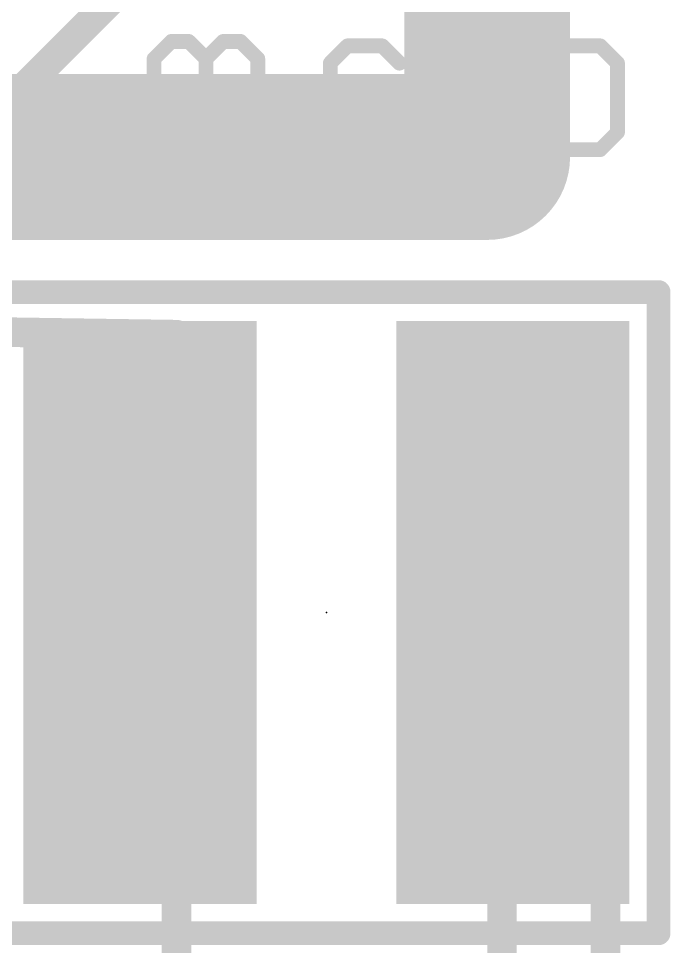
# Model space of a CAD drawing. Extents: x -19.2 to 43.5, y -13.4 to 37.9.
# Drawn here: x 21.38 to 26.97, y 11.26 to 19.22 of the extents above; entities that cross this region are included whole.
import ezdxf

# ---------------------------------------------------------------- set-up
doc = ezdxf.new("R2010")
doc.units = 0
for name, color, linetype in [('1', 12, 'CONTINUOUS'), ('16', 132, 'CONTINUOUS'), ('21', 40, 'CONTINUOUS'), ('23', 53, 'CONTINUOUS')]:
    doc.layers.add(name, color=color, linetype=linetype)

# ---------------------------------------------------------------- blocks, each defined once
blk = doc.blocks.new('RECT')
blk.add_solid([(-0.5, -0.5), (0.5, -0.5), (-0.5, 0.5), (0.5, 0.5)])

msp = doc.modelspace()

# ---------------------------------------------------------------- linework, layer by layer
at = {"layer": '1'}
for points, const_width in [([(25.4, 18.034), (25.4, 20.32)], 1.4224), ([(20.32, 18.034), (25.4, 18.034)], 1.4224), ([(14.224, 16.637), (22.733, 16.51)], 0.254), ([(22.733, 16.51), (22.733, 10.16)], 0.254), ([(26.416, 16.002), (25.019, 16.002)], 0.254), ([(25.019, 16.002), (25.019, 12.192)], 0.254), ([(26.416, 8.763), (26.416, 16.002)], 0.254), ([(25.019, 12.192), (25.527, 11.684)], 0.254), ([(25.527, 11.684), (25.527, 8.763)], 0.254)]:
    msp.add_lwpolyline(points, dxfattribs=dict(at, const_width=const_width))
for points, const_width in [([(25.4, 17.6784, 1), (25.4, 18.3896)], 0.7112), ([(25.0444, 18.034, 1), (25.7556, 18.034)], 0.7112), ([(22.7965, 16.51, 1), (22.6695, 16.51)], 0.127), ([(22.7321, 16.4465, 1), (22.7339, 16.5735)], 0.127), ([(25.019, 16.0655, 1), (25.019, 15.9385)], 0.127), ([(25.0825, 16.002, 1), (24.9555, 16.002)], 0.127), ([(26.4795, 16.002, 1), (26.3525, 16.002)], 0.127), ([(26.416, 15.9385, 1), (26.416, 16.0655)], 0.127), ([(25.0639, 12.2369, 1), (24.9741, 12.1471)], 0.127), ([(24.9555, 12.192, 1), (25.0825, 12.192)], 0.127), ([(25.5905, 11.684, 1), (25.4635, 11.684)], 0.127), ([(25.4821, 11.6391, 1), (25.5719, 11.7289)], 0.127)]:
    msp.add_lwpolyline(points, format="xyb", dxfattribs=dict(at, const_width=const_width))
at = {"layer": '16', "const_width": 0.254}
msp.add_lwpolyline([(22.987, 20.193), (21.209, 18.415)], dxfattribs=at)
at = {"layer": '21'}
for points, const_width in [([(22.5417, 18.8769), (22.69, 19.0252)], 0.127), ([(22.69, 19.0252), (22.8383, 19.0252)], 0.127), ([(22.8383, 19.0252), (22.9866, 18.8769)], 0.127), ([(22.9866, 18.8769), (23.1349, 19.0252)], 0.127), ([(23.1349, 19.0252), (23.2832, 19.0252)], 0.127), ([(23.2832, 19.0252), (23.4315, 18.8769)], 0.127), ([(24.2022, 18.9873), (24.0539, 18.839)], 0.127), ([(24.4988, 18.9873), (24.2022, 18.9873)], 0.127), ([(24.6471, 18.839), (24.4988, 18.9873)], 0.127), ([(24.9895, 18.0975), (24.9895, 18.9873)], 0.127), ([(24.9895, 18.9873), (25.5826, 18.0975)], 0.127), ([(25.5826, 18.0975), (25.5826, 18.9873)], 0.127), ([(25.925, 18.9873), (25.925, 18.0975)], 0.127), ([(26.3699, 18.9873), (25.925, 18.9873)], 0.127), ([(26.5182, 18.839), (26.3699, 18.9873)], 0.127), ([(22.5417, 18.432), (22.5417, 18.8769)], 0.127), ([(22.9866, 18.432), (22.9866, 18.8769)], 0.127), ([(23.4315, 18.8769), (23.4315, 18.432)], 0.127), ([(24.0539, 18.839), (24.0539, 18.2458)], 0.127), ([(26.5182, 18.2458), (26.5182, 18.839)], 0.127), ([(24.6471, 18.5424), (24.3505, 18.5424)], 0.127), ([(24.6471, 18.2458), (24.6471, 18.5424)], 0.127), ([(23.4315, 18.432), (22.5417, 18.432)], 0.127), ([(24.0539, 18.2458), (24.2022, 18.0975)], 0.127), ([(24.4988, 18.0975), (24.6471, 18.2458)], 0.127), ([(26.3699, 18.0975), (26.5182, 18.2458)], 0.127), ([(23.4315, 17.4965), (23.4315, 18.0896)], 0.127), ([(24.2022, 18.0975), (24.4988, 18.0975)], 0.127), ([(25.925, 18.0975), (26.3699, 18.0975)], 0.127), ([(22.5417, 17.4965), (23.4315, 17.4965)], 0.127), ([(21.171, 16.876), (26.871, 16.876)], 0.2032), ([(26.871, 16.876), (26.871, 11.376)], 0.2032), ([(26.871, 11.376), (21.171, 11.376)], 0.2032)]:
    msp.add_lwpolyline(points, dxfattribs=dict(at, const_width=const_width))
for points, const_width in [([(22.69, 19.0569, 1), (22.69, 18.9934)], 0.0635), ([(22.7125, 19.0027, 1), (22.6676, 19.0476)], 0.0635), ([(22.8608, 19.0476, 1), (22.8159, 19.0027)], 0.0635), ([(22.8383, 18.9934, 1), (22.8383, 19.0569)], 0.0635), ([(23.1349, 19.0569, 1), (23.1349, 18.9934)], 0.0635), ([(23.1574, 19.0027, 1), (23.1125, 19.0476)], 0.0635), ([(23.3057, 19.0476, 1), (23.2608, 19.0027)], 0.0635), ([(23.2832, 18.9934, 1), (23.2832, 19.0569)], 0.0635), ([(24.2022, 19.019, 1), (24.2022, 18.9555)], 0.0635), ([(24.2247, 18.9648, 1), (24.1798, 19.0097)], 0.0635), ([(24.5213, 19.0097, 1), (24.4764, 18.9648)], 0.0635), ([(24.4988, 18.9555, 1), (24.4988, 19.019)], 0.0635), ([(25.0212, 18.9873, 1), (24.9577, 18.9873)], 0.0635), ([(25.0159, 19.0049, 1), (24.963, 18.9696)], 0.0635), ([(25.6144, 18.9873, 1), (25.5509, 18.9873)], 0.0635), ([(25.9567, 18.9873, 1), (25.8932, 18.9873)], 0.0635), ([(25.925, 19.019, 1), (25.925, 18.9555)], 0.0635), ([(26.3923, 19.0097, 1), (26.3474, 18.9648)], 0.0635), ([(26.3699, 18.9555, 1), (26.3699, 19.019)], 0.0635), ([(22.5735, 18.8769, 1), (22.51, 18.8769)], 0.0635), ([(22.5193, 18.8993, 1), (22.5642, 18.8544)], 0.0635), ([(23.0184, 18.8769, 1), (22.9549, 18.8769)], 0.0635), ([(22.9642, 18.8993, 1), (23.0091, 18.8544)], 0.0635), ([(22.9642, 18.8544, 1), (23.0091, 18.8993)], 0.0635), ([(23.4632, 18.8769, 1), (23.3998, 18.8769)], 0.0635), ([(23.409, 18.8544, 1), (23.454, 18.8993)], 0.0635), ([(24.0857, 18.839, 1), (24.0222, 18.839)], 0.0635), ([(24.0315, 18.8614, 1), (24.0764, 18.8165)], 0.0635), ([(24.6247, 18.8165, 1), (24.6696, 18.8614)], 0.0635), ([(26.5499, 18.839, 1), (26.4864, 18.839)], 0.0635), ([(26.4957, 18.8165, 1), (26.5406, 18.8614)], 0.0635), ([(24.3505, 18.5741, 1), (24.3505, 18.5106)], 0.0635), ([(24.6789, 18.5424, 1), (24.6154, 18.5424)], 0.0635), ([(24.6471, 18.5106, 1), (24.6471, 18.5741)], 0.0635), ([(22.5417, 18.4637, 1), (22.5417, 18.4002)], 0.0635), ([(22.51, 18.432, 1), (22.5735, 18.432)], 0.0635), ([(22.9549, 18.432, 1), (23.0184, 18.432)], 0.0635), ([(23.3998, 18.432, 1), (23.4632, 18.432)], 0.0635), ([(23.4315, 18.4002, 1), (23.4315, 18.4637)], 0.0635), ([(24.0764, 18.2682, 1), (24.0315, 18.2233)], 0.0635), ([(24.6696, 18.2233, 1), (24.6247, 18.2682)], 0.0635), ([(26.5406, 18.2233, 1), (26.4957, 18.2682)], 0.0635), ([(24.0222, 18.2458, 1), (24.0857, 18.2458)], 0.0635), ([(24.6154, 18.2458, 1), (24.6789, 18.2458)], 0.0635), ([(26.4864, 18.2458, 1), (26.5499, 18.2458)], 0.0635), ([(23.4632, 18.0896, 1), (23.3998, 18.0896)], 0.0635), ([(24.2022, 18.1292, 1), (24.2022, 18.0658)], 0.0635), ([(24.1798, 18.075, 1), (24.2247, 18.12)], 0.0635), ([(24.4764, 18.12, 1), (24.5213, 18.075)], 0.0635), ([(24.4988, 18.0658, 1), (24.4988, 18.1292)], 0.0635), ([(25.5562, 18.0799, 1), (25.6091, 18.1151)], 0.0635), ([(25.925, 18.1292, 1), (25.925, 18.0658)], 0.0635), ([(26.3474, 18.12, 1), (26.3923, 18.075)], 0.0635), ([(26.3699, 18.0658, 1), (26.3699, 18.1292)], 0.0635), ([(24.9577, 18.0975, 1), (25.0212, 18.0975)], 0.0635), ([(25.5509, 18.0975, 1), (25.6144, 18.0975)], 0.0635), ([(25.8932, 18.0975, 1), (25.9567, 18.0975)], 0.0635), ([(22.5417, 17.5282, 1), (22.5417, 17.4647)], 0.0635), ([(23.3998, 17.4965, 1), (23.4632, 17.4965)], 0.0635), ([(23.4315, 17.4647, 1), (23.4315, 17.5282)], 0.0635), ([(26.9218, 16.876, 1), (26.8202, 16.876)], 0.1016), ([(26.871, 16.8252, 1), (26.871, 16.9268)], 0.1016), ([(26.871, 11.3252, 1), (26.871, 11.4268)], 0.1016), ([(26.8202, 11.376, 1), (26.9218, 11.376)], 0.1016)]:
    msp.add_lwpolyline(points, format="xyb", dxfattribs=dict(at, const_width=const_width))
at = {"layer": '23'}
msp.add_point((24.021, 14.126), dxfattribs=at)

# ---------------------------------------------------------------- block references
at = {"layer": '1', "xscale": 2, "yscale": 5}
for p in [(22.421, 14.126), (25.621, 14.126)]:
    msp.add_blockref('RECT', p, dxfattribs=at)

doc.saveas('drawing.dxf')
